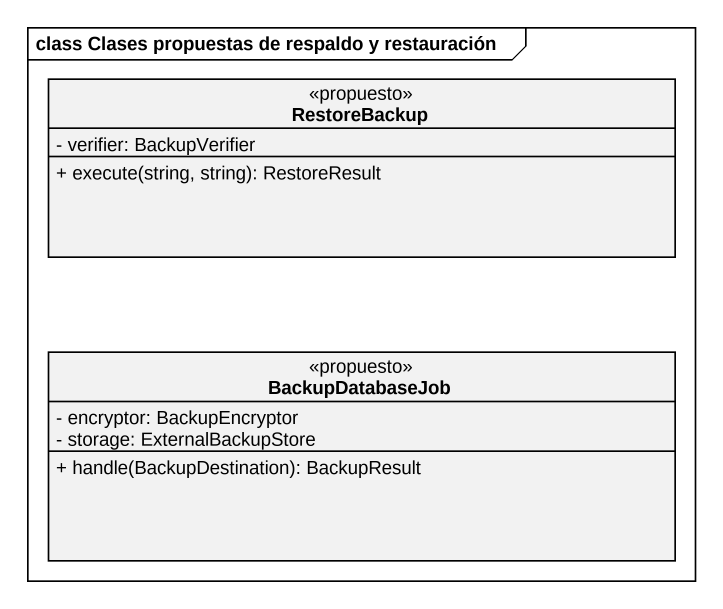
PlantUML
@startuml
mainframe class Clases propuestas de respaldo y restauración
hide circle
hide empty members
skinparam classAttributeIconSize 0
class RestoreBackup <<propuesto>> {
  - verifier: BackupVerifier
  + execute(string, string): RestoreResult
}
class BackupDatabaseJob <<propuesto>> {
  - encryptor: BackupEncryptor
  - storage: ExternalBackupStore
  + handle(BackupDestination): BackupResult
}
@enduml
